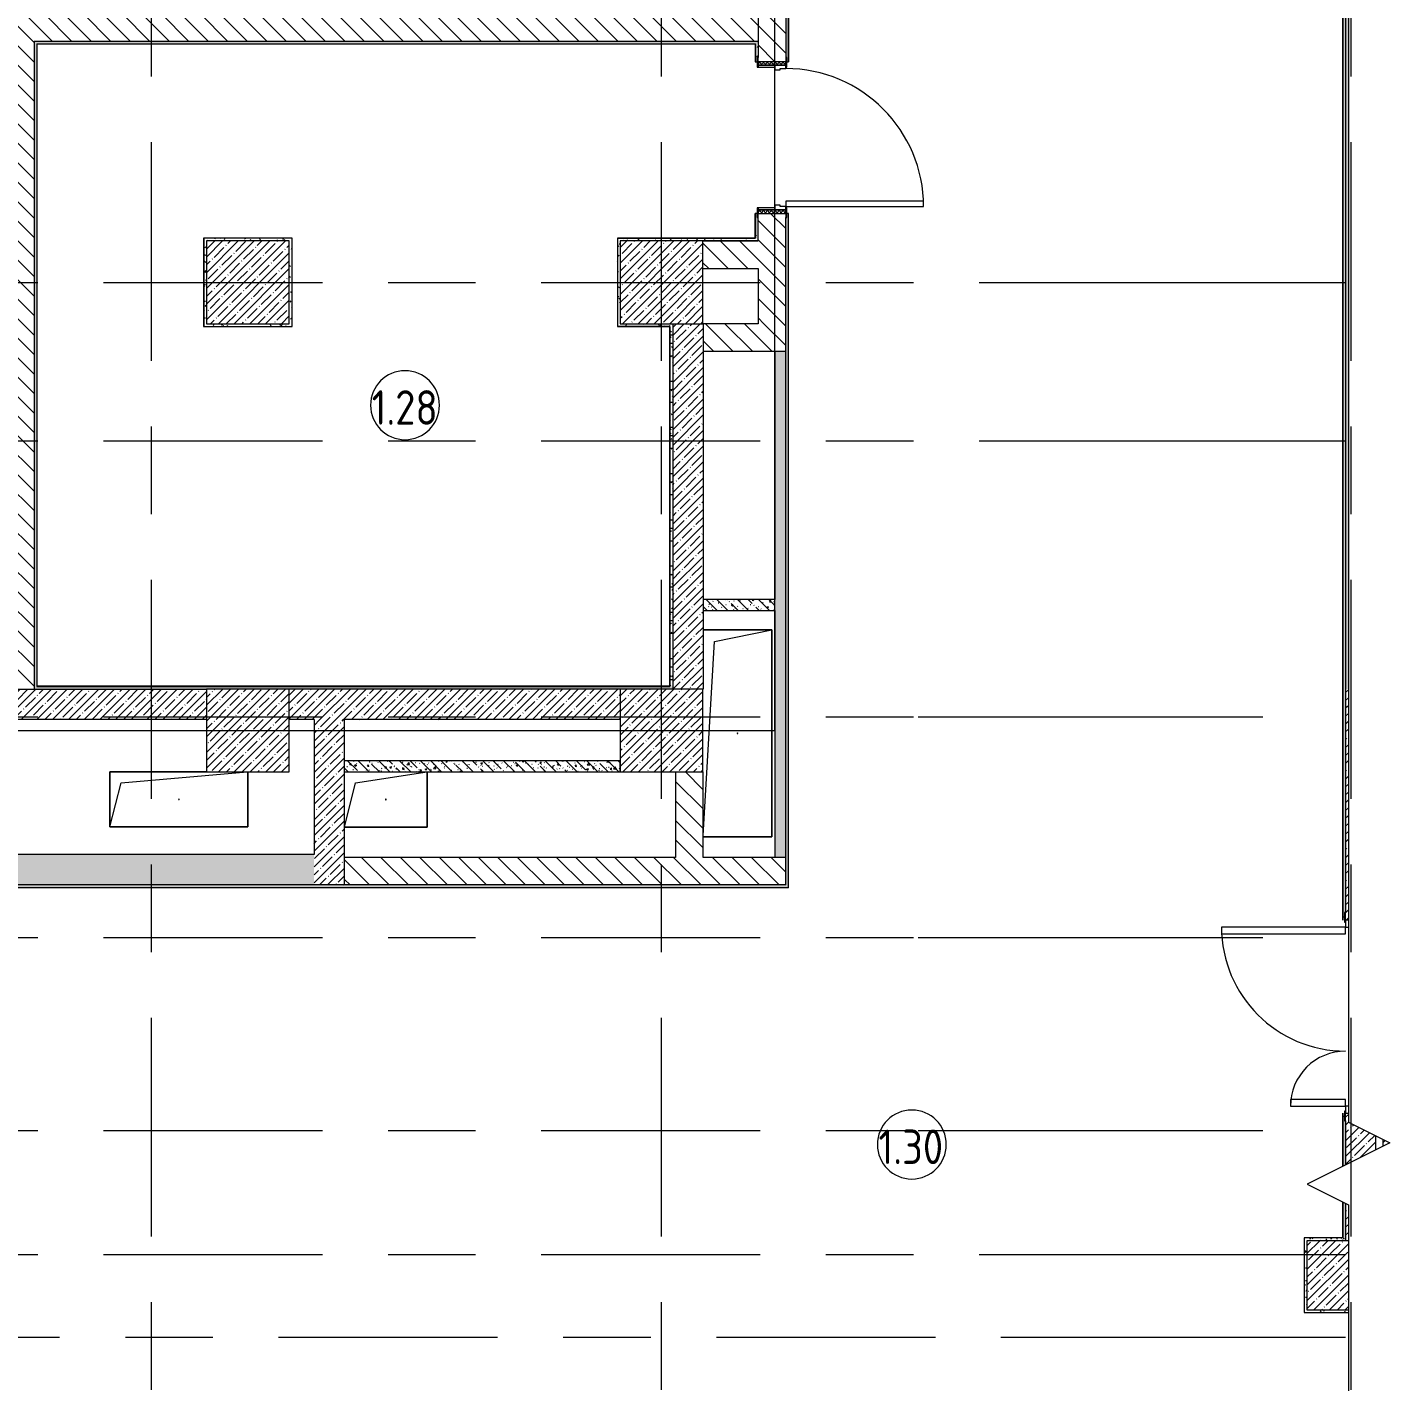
# Model space of a CAD drawing. Header units: millimetres. Extents: x -3724 to 231642, y -8553 to 29017.
# Drawn here: x 28710 to 38590, y 10178 to 20000 of the extents above; entities that cross this region are included whole.
import ezdxf

# ---------------------------------------------------------------- set-up
doc = ezdxf.new("R2010")
doc.units = ezdxf.units.MM
doc.linetypes.add('Осевая', pattern=[3175, 635, -476.25, 1587.5, -476.25])
for name, color, linetype, lineweight in [('A-AREA-IDEN', 7, 'Continuous', 9), ('A-DETL', 7, 'Continuous', 9), ('A-DETL-GENF', 7, 'Continuous', 9), ('A-DOOR', 7, 'Continuous', 9), ('A-DOOR-FRAM-2', 7, 'Continuous', 9), ('A-GENM', 7, 'Continuous', 9), ('A-WALL', 7, 'Continuous', 9), ('I-WALL', 7, 'Continuous', 9), ('S-COLS', 7, 'Continuous', 9), ('Оси', 7, 'Continuous', 9), ('Оси-2', 7, 'Осевая', 9)]:
    doc.layers.add(name, color=color, linetype=linetype, lineweight=lineweight)
for name, color, linetype, lineweight, true_color in [('A-DOOR-1', 7, 'Continuous', 9, 0xc0c0c0), ('A-DOOR-FRAM-1', 7, 'Continuous', 9, 0xc0c0c0), ('A-WALL-1', 9, 'Continuous', 9, 0x808080), ('A-WALL-FNSH-1', 9, 'Continuous', 9, 0x808080)]:
    doc.layers.add(name, color=color, linetype=linetype, lineweight=lineweight, true_color=true_color)
doc.styles.add('GOST Common_1', font='GOST_Common.ttf', dxfattribs={"width": 0.9, "height": 250})
pattern_1 = [(135, (0, 0), (-70.71068, -70.71068), [])]
pattern_2 = [(45, (0, 0), (-57.02463, 57.02463), []), (45, (57.025, 0), (-57.02463, 57.02463), [100.806, -20.161, 3.353, -16.808])]
pattern_3 = [(135, (0, 0), (-75.43415, -75.43415), [106.68, -17.78, 3.556, -17.78]), (135, (0, 75.39), (-75.43415, -75.43415), []), (50, (0, 0), (127.52922, -11.15758), [13.335, -146.685]), (355, (0, 0), (-24.66966, 133.74002), [10.668, -117.348]), (100.451, (10.63, -0.93), (102.85973, 122.58178), [11.333, -124.663]), (46.184, (0, 35.56), (189.75516, -29.43036), [20.002, -220.027]), (96.636, (15.81, 33.1), (166.1822, 173.1996), [17, -186.995]), (351.184, (0, 35.56), (166.1839, 173.1976), [16.002, -176.022]), (21, (17.78, 26.67), (106.13027, -71.58603), [13.335, -146.685]), (326, (17.78, 26.67), (43.26188, 128.93175), [10.668, -117.348]), (71.451, (26.62, 20.7), (149.39198, 57.34505), [11.333, -124.663]), (37.5, (0, 0), (2.16223, 59.18836), [3.353, -112.573, 3.353, -115.773, -117.793]), (37.5, (0, 0), (2.16223, 59.18836), [-235.052, 3.353, -114.44]), (7.5, (0, 0), (46.77386, 70.12615), [3.353, -64.567, 3.353, -109.906, -44.894]), (7.5, (0, 0), (46.77386, 70.12615), [-181.178, 3.353, -41.542]), (327.5, (-39.65, 0), (94.91367, -4.010093), [3.353, -41.097, 3.353, -135.331, -184.023]), (327.5, (-39.65, 0), (94.91367, -4.010093), [-183.134, 3.353, -180.67]), (317.5, (-57.43, 0), (103.69057, 17.79882), [3.353, -54.432, 3.353, -88.748, -130.683]), (317.5, (-57.43, 0), (103.69057, 17.79882), [-149.885, 3.353, -127.33])]
pattern_4 = [(0, (0, 0), (121.92, 30.48), [10.058, -81.382, 10.058, -81.382, -487.68]), (0, (0, 0), (121.92, 30.48), [-182.88, 10.058, -172.822, 10.058, -81.382, -213.36]), (0, (0, 0), (121.92, 30.48), [-457.2, 10.058, -50.902, 10.058, -142.342]), (120, (45.72, 15.24), (-87.356454, 90.345817), [10.058, -81.382, 10.058, -81.382, -487.68]), (120, (45.72, 15.24), (-87.356454, 90.345817), [-182.88, 10.058, -172.822, 10.058, -81.382, -213.36]), (120, (45.72, 15.24), (-87.356454, 90.345817), [-457.2, 10.058, -50.902, 10.058, -142.342]), (240, (60.96, 76.2), (-34.563546, -120.825817), [10.058, -81.382, 10.058, -81.382, -487.68]), (240, (60.96, 76.2), (-34.563546, -120.825817), [-182.88, 10.058, -172.822, 10.058, -81.382, -213.36]), (240, (60.96, 76.2), (-34.563546, -120.825817), [-457.2, 10.058, -50.902, 10.058, -142.342])]

# ---------------------------------------------------------------- blocks, each defined once
blk = doc.blocks.new('BSC_Колонна _Прямоугольная - 600х600-V22-План расстановки мебели и оборудования 1 этажа в осях 1-12')
at = {"layer": 'S-COLS'}
h = blk.add_hatch(dxfattribs=at)
h.set_pattern_fill('FP_38', color=256, style=0, pattern_type=2)
h.set_pattern_definition([(45, (-33310, -18150), (-57.02463, 57.02463), []), (45, (-33252.975, -18150), (-57.02463, 57.02463), [100.806, -20.161, 3.353, -16.808])])
h.paths.add_polyline_path([(-300, -300), (300, -300), (300, 300), (-300, 300)])
for p, q in [((300, 300), (-300, 300)), ((-300, 300), (-300, -300)), ((300, -300), (300, 300)), ((-300, -300), (300, -300))]:
    blk.add_line(p, q, dxfattribs=at)
blk = doc.blocks.new('BSC_Колонна _Прямоугольная - 600х600-V31-План расстановки мебели и оборудования 1 этажа в осях 1-12')
at = {"layer": 'S-COLS'}
h = blk.add_hatch(dxfattribs=at)
h.set_pattern_fill('FP_44', color=256, style=0, pattern_type=2)
h.set_pattern_definition([(45, (-33310, -14900), (-57.02463, 57.02463), []), (45, (-33252.975, -14900), (-57.02463, 57.02463), [100.806, -20.161, 3.353, -16.808])])
h.paths.add_polyline_path([(-300, -300), (300, -300), (300, 300), (-300, 300), (-300, 80)])
for p, q in [((300, 300), (-300, 300)), ((-300, 300), (-300, -300)), ((300, -300), (300, 300)), ((-300, -300), (300, -300))]:
    blk.add_line(p, q, dxfattribs=at)
blk = doc.blocks.new('BSC_Колонна _Прямоугольная - 600х600-V34-План расстановки мебели и оборудования 1 этажа в осях 1-12')
at = {"layer": 'S-COLS'}
h = blk.add_hatch(dxfattribs=at)
h.set_pattern_fill('FP_47', color=256, style=0, pattern_type=2)
h.set_pattern_definition([(45, (-30310, -14900), (-57.02463, 57.02463), []), (45, (-30252.975, -14900), (-57.02463, 57.02463), [100.806, -20.161, 3.353, -16.808])])
h.paths.add_polyline_path([(300, -300), (300, 300), (-300, 300), (-300, -300)])
for p, q in [((300, 300), (-300, 300)), ((-300, 300), (-300, -300)), ((300, -300), (300, 300)), ((-300, -300), (300, -300))]:
    blk.add_line(p, q, dxfattribs=at)
blk = doc.blocks.new('110_Дверь_СКБ_2Ст - Д-2 1450x2100h_Лестничная клетка EIS60-31891763-План расстановки мебели и оборудования 1 этажа в осях 1-12')
at = {"layer": 'A-DOOR-1'}
for p, q in [((662.5, 1010), (612.5, 1010)), ((612.5, 1010), (612.5, 110)), ((662.5, 110), (662.5, 1010)), ((-637.5, 510), (-637.5, 110)), ((-587.5, 510), (-637.5, 510)), ((-587.5, 110), (-587.5, 510)), ((-637.5, 110), (-587.5, 110)), ((612.5, 110), (662.5, 110))]:
    blk.add_line(p, q, dxfattribs=at)
for centre, radius, start, end in [((662.5, 110), 900, 90, 180), ((-637.5, 110), 400, 360, 90)]:
    blk.add_arc(centre, radius, start, end, dxfattribs=at)
at = {"layer": 'A-DOOR-FRAM-1'}
for p, q in [((-672.5, 118), (-742.5, 118)), ((-742.5, 118), (-742.5, 110)), ((-742.5, 110), (-672.5, 110)), ((-637.5, 110), (-687.5, 110)), ((-687.5, 110), (-687.5, 89.8)), ((-672.5, 110), (-672.5, 118)), ((-637.5, 89.8), (-637.5, 110)), ((662.5, 110), (662.5, 89.8)), ((712.5, 110), (662.5, 110)), ((767.5, 118), (697.5, 118)), ((697.5, 118), (697.5, 110)), ((697.5, 110), (767.5, 110)), ((712.5, 89.8), (712.5, 110)), ((767.5, 110), (767.5, 118))]:
    blk.add_line(p, q, dxfattribs=at)
blk = doc.blocks.new('110_Дверь_СКБ_1Ст_Внутренняя1 - Д-4к_п__1100x2100h_Артистические EI30-23988509-План расстановки мебели и оборудования 1 этажа в осях 1-12')
at = {"layer": 'A-DOOR'}
h = blk.add_hatch(dxfattribs=at)
h.set_pattern_fill('FP_53', color=256, style=0, pattern_type=2)
h.set_pattern_definition([(135, (1751.41, 164.685), (-14.14214, -14.14214), []), (225, (1751.41, 164.685), (14.14214, -14.14214), [])])
h.paths.add_polyline_path([(562.5, 100), (537.5, 100), (537.5, -100), (562.5, -100), (562.5, 20)])
at = {"layer": 'A-DOOR-FRAM-2'}
h = blk.add_hatch(dxfattribs=at)
h.set_pattern_fill('FP_54', color=256, style=0, pattern_type=2)
h.set_pattern_definition([(45, (-371.384, 164.685), (-14.1421, 14.1421), []), (135, (-371.384, 164.685), (-14.1421, -14.1421), [])])
h.paths.add_polyline_path([(-512.5, -100), (-512.5, 100), (-537.5, 100), (-537.5, -100)])
at = {"layer": 'A-DOOR-1'}
for p, q in [((512.5, 1100), (472.5, 1100)), ((472.5, 1100), (472.5, 100)), ((512.5, 100), (512.5, 1100)), ((472.5, 100), (512.5, 100))]:
    blk.add_line(p, q, dxfattribs=at)
blk.add_arc((512.5, 100), 1000, 90, 180, dxfattribs=at)
at = {"layer": 'A-DOOR-FRAM-1'}
for p, q in [((-497.5, 108), (-567.5, 108)), ((-567.5, 108), (-567.5, 100)), ((-567.5, 100), (-497.5, 100)), ((-512.5, 100), (-537.5, 100)), ((-537.5, 100), (-537.5, -100)), ((-487.5, 100), (-512.5, 100)), ((-512.5, 100), (-512.5, 20)), ((-512.5, -100), (-512.5, 100)), ((-497.5, 100), (-512.5, 100)), ((-512.5, 100), (-512.5, 99)), ((-512.5, 99), (-497.5, 99)), ((-497.5, 100), (-497.5, 108)), ((-497.5, 99), (-497.5, 100)), ((-487.5, 60), (-487.5, 100)), ((512.5, 100), (512.5, 60)), ((537.5, 100), (512.5, 100)), ((592.5, 108), (522.5, 108)), ((522.5, 108), (522.5, 100)), ((537.5, 100), (522.5, 100)), ((522.5, 100), (522.5, 99)), ((522.5, 100), (592.5, 100)), ((522.5, 99), (537.5, 99)), ((537.5, 20), (537.5, 100)), ((562.5, 100), (537.5, 100)), ((537.5, 100), (537.5, -100)), ((537.5, 99), (537.5, 100)), ((562.5, -100), (562.5, 100)), ((592.5, 100), (592.5, 108)), ((-512.5, 20), (-477.5, 20)), ((-497.5, 20), (-512.5, 20)), ((-512.5, 20), (-512.5, -100)), ((-497.5, -100), (-497.5, 20)), ((-477.5, 60), (-487.5, 60)), ((-477.5, 20), (-477.5, 60)), ((512.5, 60), (502.5, 60)), ((502.5, 60), (502.5, 20)), ((502.5, 20), (537.5, 20)), ((537.5, 20), (522.5, 20)), ((522.5, 20), (522.5, -100)), ((537.5, -100), (537.5, 20)), ((-497.5, -100), (-567.5, -100)), ((-567.5, -100), (-567.5, -108)), ((-567.5, -108), (-497.5, -108)), ((-537.5, -100), (-512.5, -100)), ((-512.5, -100), (-497.5, -100)), ((-497.5, -108), (-497.5, -100)), ((522.5, -100), (537.5, -100)), ((592.5, -100), (522.5, -100)), ((522.5, -100), (522.5, -108)), ((522.5, -108), (592.5, -108)), ((537.5, -100), (562.5, -100)), ((592.5, -108), (592.5, -100))]:
    blk.add_line(p, q, dxfattribs=at)
blk = doc.blocks.new('BSC_Колонна _Прямоугольная - 600х600-23728797-План расстановки мебели и оборудования 1 этажа в осях 1-12')
at = {"layer": 'S-COLS'}
h = blk.add_hatch(dxfattribs=at)
h.set_pattern_fill('FP_71', color=256, style=0, pattern_type=2)
h.set_pattern_definition([(45, (-30310, -18150), (-57.02463, 57.02463), []), (45, (-30252.975, -18150), (-57.02463, 57.02463), [100.806, -20.161, 3.353, -16.808])])
h.paths.add_polyline_path([(300, -300), (300, 300), (-300, 300), (-300, -300)])
for p, q in [((300, 300), (-300, 300)), ((-300, 300), (-300, -300)), ((300, -300), (300, 300)), ((-300, -300), (300, -300))]:
    blk.add_line(p, q, dxfattribs=at)
blk = doc.blocks.new('GM_Отверстие прямоугольное _в плите_ - Отверстие-21959735-План расстановки мебели и оборудования 1 этажа в осях 1-12')
at = {"layer": 'A-GENM'}
for p, q in [((-249.5, 750), (250, 750)), ((250, 750), (-249.5, 750)), ((-166.7, 666.7), (250, 750)), ((250, 750), (250, -750)), ((250, -750), (250, 750)), ((-249.5, -741.9), (-166.7, 666.7)), ((250, -750), (-249.5, -750)), ((-249.5, -750), (250, -750))]:
    blk.add_line(p, q, dxfattribs=at)
for start, end in [(360, 180), (180, 360)]:
    blk.add_arc((0, 0), 2.5, start, end, dxfattribs=at)
blk = doc.blocks.new('GM_Отверстие прямоугольное _в плите_ - Отверстие-21955464-План расстановки мебели и оборудования 1 этажа в осях 1-12')
at = {"layer": 'A-GENM'}
for p, q in [((-220, 120), (300, 200)), ((300, 200), (300, -200)), ((300, -200), (300, 200)), ((-300, -200), (-220, 120)), ((300, -200), (-300, -200)), ((-300, -200), (300, -200))]:
    blk.add_line(p, q, dxfattribs=at)
for start, end in [(360, 180), (180, 360)]:
    blk.add_arc((0, 0), 2.5, start, end, dxfattribs=at)
blk = doc.blocks.new('GM_Отверстие прямоугольное _в плите_ - Отверстие-22278810-План расстановки мебели и оборудования 1 этажа в осях 1-12')
at = {"layer": 'A-GENM'}
for p, q in [((-500, -200), (-500, 200)), ((-500, 200), (200, 200)), ((200, 200), (-500, 200)), ((-500, 200), (-500, -200)), ((-420, 120), (494.6, 199.5)), ((500, 199.5), (500, -200)), ((500, -200), (500, 199.5)), ((-500, -200), (-420, 120)), ((500, -200), (-500, -200)), ((-500, -200), (500, -200))]:
    blk.add_line(p, q, dxfattribs=at)
for start, end in [(360, 180), (180, 360)]:
    blk.add_arc((0, 0), 2.5, start, end, dxfattribs=at)
blk = doc.blocks.new('BSC_Колонна _Прямоугольная - 500х500-V68-План расстановки мебели и оборудования 1 этажа в осях 1-12')
at = {"layer": 'S-COLS'}
h = blk.add_hatch(dxfattribs=at)
h.set_pattern_fill('FP_93', color=256, style=0, pattern_type=2)
h.set_pattern_definition([(45, (-38240, -10950), (-57.02463, 57.02463), []), (45, (-38182.975, -10950), (-57.02463, 57.02463), [100.806, -20.161, 3.353, -16.808])])
h.paths.add_polyline_path([(50.2, -250), (50.2, 250), (-250, 250), (-250, -250), (30, -250)])
for p, q in [((50.2, 250), (-250, 250)), ((-250, 250), (-250, -250)), ((-250, -250), (50.2, -250))]:
    blk.add_line(p, q, dxfattribs=at)
blk = doc.blocks.new('BSC_Колонна _Прямоугольная - 600х600-V159-План расстановки мебели и оборудования 1 этажа в осях 1-12')
at = {"layer": 'S-COLS'}
for p, q in [((300, 300), (-300, 300)), ((-300, 300), (-300, -300)), ((300, -300), (300, 300)), ((-300, -300), (300, -300))]:
    blk.add_line(p, q, dxfattribs=at)
blk = doc.blocks.new('DET_L_Линия разрыва - М100-30654710-План расстановки мебели и оборудования 1 этажа в осях 1-12')
at = {"layer": 'A-DETL-GENF'}
for p, q in [((11889.9, 300), (11739.9, 0)), ((12189.9, -300), (11889.9, 300)), ((11739.9, 0), (0, 0)), ((12339.9, 0), (12189.9, -300)), ((24079.7, 0), (12339.9, 0))]:
    blk.add_line(p, q, dxfattribs=at)
blk = doc.blocks.new('Марка_Помещения - Номер-25198446-План расстановки мебели и оборудования 1 этажа в осях 1-12')
at = {"layer": 'A-AREA-IDEN'}
for start, end in [(360, 180), (180, 360)]:
    blk.add_arc((0, 0), 2.5, start, end, dxfattribs=at)

msp = doc.modelspace()

# ---------------------------------------------------------------- hatches: boundary and pattern name
at = {"layer": 'I-WALL'}
h = msp.add_hatch(dxfattribs=at)
h.set_pattern_fill('FP_16', color=256, style=0, pattern_type=2)
h.set_pattern_definition(pattern_1)
h.paths.add_polyline_path([(28628.2, 15200), (28760, 15200), (28760, 26500), (28560, 26500), (28560, 15200)])
h = msp.add_hatch(dxfattribs=at)
h.set_pattern_fill('FP_16', color=256, style=0, pattern_type=2)
h.set_pattern_definition(pattern_1)
h.paths.add_polyline_path([(34010, 17850), (34210, 17850), (34210, 18650), (34010, 18650), (34010, 18250)])
h.paths.add_polyline_path([(34210, 19750), (34210, 23400), (34010, 23400), (34010, 19750)])
h = msp.add_hatch(dxfattribs=at)
h.set_pattern_fill('FP_1', color=256, style=0, pattern_type=2)
h.set_pattern_definition(pattern_2)
h.paths.add_polyline_path([(38290.2, 15200), (38290.2, 21575.3), (38270, 21575.3), (38270, 15200)])
h.paths.add_polyline_path([(38270, 22975.3), (38290.2, 22975.3), (38290.2, 23400), (38270, 23400)])
h = msp.add_hatch(dxfattribs=at)
h.set_pattern_fill('FP_103', color=256, style=0, pattern_type=2)
h.set_pattern_definition(pattern_4)
h.paths.add_polyline_path([(34210, 13760), (34230, 13760), (34230, 18650), (34218, 18650), (34218, 18620), (34210, 18620), (34210, 13780)])
h.paths.add_polyline_path([(34218, 19750), (34230, 19750), (34230, 23004), (34210, 23004), (34210.2, 19780), (34218, 19780)])
h = msp.add_hatch(dxfattribs=at)
h.set_pattern_fill('FP_103', color=256, style=0, pattern_type=2)
h.set_pattern_definition(pattern_4)
h.paths.add_polyline_path([(38270, 11220), (38270, 11469.9), (38250, 11479.9), (38250, 11220)])
h.paths.add_polyline_path([(38250, 11739.8), (38270, 11749.8), (38269.3, 12070), (38262, 12070), (38262, 12100), (38250, 12100), (38250, 11909.9)])
h.paths.add_polyline_path([(38250, 13550), (38262, 13550), (38262, 13580), (38270, 13580), (38270, 21595.3), (38250, 21595.3), (38250, 13981)])
h = msp.add_hatch(dxfattribs=at)
h.set_pattern_fill('FP_16', color=256, style=0, pattern_type=2)
h.set_pattern_definition(pattern_1)
h.paths.add_polyline_path([(33628.6, 19900), (34010, 19900), (34010, 20100), (28760, 20100), (28760, 19900), (31128.4, 19900)])
h = msp.add_hatch(dxfattribs=at)
h.set_pattern_fill('FP_103', color=256, style=0, pattern_type=2)
h.set_pattern_definition(pattern_4)
h.paths.add_polyline_path([(28760, 15220), (28780, 15221), (28780, 19900), (28760, 19900), (28760, 17547.1)])
h = msp.add_hatch(dxfattribs=at)
h.set_pattern_fill('FP_103', color=256, style=0, pattern_type=2)
h.set_pattern_definition(pattern_4)
h.paths.add_polyline_path([(33989, 19880), (34010, 19880), (34010, 19900), (28780, 19900), (28781, 19880), (33628.6, 19880)])
h = msp.add_hatch(dxfattribs=at)
h.set_pattern_fill('FP_103', color=256, style=0, pattern_type=2)
h.set_pattern_definition(pattern_4)
h.paths.add_polyline_path([(33990, 18450), (34010, 18450), (34010, 18620), (34002, 18620), (34002, 18650), (33990, 18650), (33990, 18470)])
h.paths.add_polyline_path([(34002, 19750), (34002, 19780), (34010, 19780), (34010, 19880), (33990, 19880), (33990, 19750)])
h = msp.add_hatch(dxfattribs=at)
h.set_pattern_fill('FP_103', color=256, style=0, pattern_type=2)
h.set_pattern_definition(pattern_4)
h.paths.add_polyline_path([(30010, 18450), (30610, 18450), (30610, 18470), (29990, 18470), (29990, 18450)])
h = msp.add_hatch(dxfattribs=at)
h.set_pattern_fill('FP_103', color=256, style=0, pattern_type=2)
h.set_pattern_definition(pattern_4)
h.paths.add_polyline_path([(30010, 17830), (30010, 18450), (29990, 18450), (29990, 17830)])
h = msp.add_hatch(dxfattribs=at)
h.set_pattern_fill('FP_103', color=256, style=0, pattern_type=2)
h.set_pattern_definition(pattern_4)
h.paths.add_polyline_path([(30630, 17850), (30630, 18470), (30610, 18470), (30610, 17850)])
h = msp.add_hatch(dxfattribs=at)
h.set_pattern_fill('FP_103', color=256, style=0, pattern_type=2)
h.set_pattern_definition(pattern_4)
h.paths.add_polyline_path([(32990, 18450), (33990, 18450), (33989, 18470), (32990, 18470)])
h = msp.add_hatch(dxfattribs=at)
h.set_pattern_fill('FP_103', color=256, style=0, pattern_type=2)
h.set_pattern_definition(pattern_4)
h.paths.add_polyline_path([(32990, 17830), (33010, 17830), (33010, 18450), (32990, 18449.6), (32990, 17850)])
h = msp.add_hatch(dxfattribs=at)
h.set_pattern_fill('FP_16', color=256, style=0, pattern_type=2)
h.set_pattern_definition(pattern_1)
h.paths.add_polyline_path([(33610.5, 18250), (34010, 18250), (34010, 18450), (33610, 18450), (33610, 18250)])
h = msp.add_hatch(dxfattribs=at)
h.set_pattern_fill('FP_103', color=256, style=0, pattern_type=2)
h.set_pattern_definition(pattern_4)
h.paths.add_polyline_path([(30610, 17830), (30630, 17830), (30630, 17850), (30010, 17850), (30010, 17830)])
h = msp.add_hatch(dxfattribs=at)
h.set_pattern_fill('FP_103', color=256, style=0, pattern_type=2)
h.set_pattern_definition(pattern_4)
h.paths.add_polyline_path([(33370.5, 17830), (33390.5, 17830), (33390.5, 17850), (33010, 17850), (33010.7, 17830)])
h = msp.add_hatch(dxfattribs=at)
h.set_pattern_fill('FP_103', color=256, style=0, pattern_type=2)
h.set_pattern_definition(pattern_4)
h.paths.add_polyline_path([(33370.5, 15220), (33390.5, 15220), (33390.5, 17830), (33370.5, 17829), (33370.5, 15239.7)])
h = msp.add_hatch(dxfattribs=at)
h.set_pattern_fill('FP_1', color=256, style=0, pattern_type=2)
h.set_pattern_definition(pattern_2)
h.paths.add_polyline_path([(33610.5, 15200), (33610, 17850), (33390.5, 17850), (33390.5, 15200), (33610, 15200)])
h = msp.add_hatch(dxfattribs=at)
h.set_pattern_fill('FP_16', color=256, style=0, pattern_type=2)
h.set_pattern_definition(pattern_1)
h.paths.add_polyline_path([(33610.5, 17650), (34210, 17650), (34210, 17850), (33610.5, 17850)])
h = msp.add_hatch(dxfattribs=at)
h.set_pattern_fill('FP_41', color=256, style=0, pattern_type=2)
h.set_pattern_definition(pattern_3)
h.paths.add_polyline_path([(34210, 13980), (34210, 17650), (34130, 17650), (34130, 13980)])
h = msp.add_hatch(dxfattribs=at)
h.set_pattern_fill('FP_41', color=256, style=0, pattern_type=2)
h.set_pattern_definition(pattern_3)
h.paths.add_polyline_path([(33628.6, 15770), (34130, 15770), (34130, 15850), (33610.5, 15850), (33610.5, 15770)])
h = msp.add_hatch(dxfattribs=at)
h.set_pattern_fill('FP_103', color=256, style=0, pattern_type=2)
h.set_pattern_definition(pattern_4)
h.paths.add_polyline_path([(28780, 15200), (33390.5, 15200), (33390.5, 15220), (28760, 15220), (28760, 15200)])
h = msp.add_hatch(dxfattribs=at)
h.set_pattern_fill('FP_1', color=256, style=0, pattern_type=2)
h.set_pattern_definition(pattern_2)
h.paths.add_polyline_path([(30790, 14980), (33010, 14980), (33010, 15200), (30610, 15200), (30610, 14980)])
h.paths.add_polyline_path([(28760, 14980), (30010, 14980), (30010, 15200), (28560, 15200), (28560, 14980), (28628.2, 14980)])
h = msp.add_hatch(dxfattribs=at)
h.set_pattern_fill('FP_1', color=256, style=0, pattern_type=2)
h.set_pattern_definition(pattern_2)
h.paths.add_polyline_path([(38270, 11200), (38290.2, 11200), (38290.2, 11459.9), (38270, 11469.9), (38270, 11459.9)])
h.paths.add_polyline_path([(38270, 11749.8), (38490, 11859.8), (38490, 11959.9), (38290.2, 12059.9), (38290.2, 12125), (38270, 12125), (38270, 11823.3)])
h.paths.add_polyline_path([(38290.2, 13525), (38290.2, 15200), (38270, 15200), (38270, 13525)])
h = msp.add_hatch(dxfattribs=at)
h.set_pattern_fill('FP_1', color=256, style=0, pattern_type=2)
h.set_pattern_definition(pattern_2)
h.paths.add_polyline_path([(30790, 13780), (31010, 13780), (31010, 14980), (30790, 14980), (30790, 13980)])
h = msp.add_hatch(dxfattribs=at)
h.set_pattern_fill('FP_41', color=256, style=0, pattern_type=2)
h.set_pattern_definition(pattern_3)
h.paths.add_polyline_path([(31010, 14600), (33009.7, 14600), (33009.7, 14680), (31010, 14680)])
h = msp.add_hatch(dxfattribs=at)
h.set_pattern_fill('FP_16', color=256, style=0, pattern_type=2)
h.set_pattern_definition(pattern_1)
h.paths.add_polyline_path([(33610.5, 13980), (33610, 14600), (33410.5, 14600), (33410.5, 13980)])
h = msp.add_hatch(dxfattribs=at)
h.set_pattern_fill('FP_1', color=256, style=0, pattern_type=2)
h.set_pattern_definition(pattern_2)
h.paths.add_polyline_path([(27378.1, 13780), (30790, 13780), (30790, 14000), (22590, 14000), (22590, 13780), (26753, 13780)])
h = msp.add_hatch(dxfattribs=at)
h.set_pattern_fill('FP_16', color=256, style=0, pattern_type=2)
h.set_pattern_definition(pattern_1)
h.paths.add_polyline_path([(33628.6, 13780), (34210, 13780), (34210, 13980), (31010, 13980), (31010, 13780)])
h = msp.add_hatch(dxfattribs=at)
h.set_pattern_fill('FP_103', color=256, style=0, pattern_type=2)
h.set_pattern_definition(pattern_4)
h.paths.add_polyline_path([(28628.2, 13760), (34210, 13760), (34210, 13780), (28040, 13780), (28040, 13760), (28060, 13760)])
h = msp.add_hatch(dxfattribs=at)
h.set_pattern_fill('FP_1', color=256, style=0, pattern_type=2)
h.set_pattern_definition(pattern_2)
h.paths.add_polyline_path([(38540, 11884.8), (38590.2, 11909.9), (38540, 11934.9), (38540, 11909.9)])
h = msp.add_hatch(dxfattribs=at)
h.set_pattern_fill('FP_103', color=256, style=0, pattern_type=2)
h.set_pattern_definition(pattern_4)
h.paths.add_polyline_path([(37970, 10700), (37990, 10700), (37990, 11220), (37970, 11220), (37970, 10900)])
h = msp.add_hatch(dxfattribs=at)
h.set_pattern_fill('FP_103', color=256, style=0, pattern_type=2)
h.set_pattern_definition(pattern_4)
h.paths.add_polyline_path([(38250, 11200), (38270, 11200), (38270, 11220), (37990, 11220), (37990, 11200)])
h = msp.add_hatch(dxfattribs=at)
h.set_pattern_fill('FP_103', color=256, style=0, pattern_type=2)
h.set_pattern_definition(pattern_4)
h.paths.add_polyline_path([(38270, 10680), (38290.2, 10680), (38290.2, 10700), (37970, 10700), (37970, 10680), (37990, 10680)])

# ---------------------------------------------------------------- linework, layer by layer
at = {"layer": 'A-DETL'}
for p, q in [((34130, 14900), (34130, 27827.2)), ((13710, 14900), (34130, 14900))]:
    msp.add_line(p, q, dxfattribs=at)
at = {"layer": 'A-WALL'}
for p, q in [((28780, 19880), (33990, 19880)), ((28780, 19880), (28780, 15220)), ((33990, 18650), (33990, 18470)), ((33370.5, 17830), (33010, 17830)), ((33370.5, 15220), (33370.5, 17830)), ((34130, 17650), (34210, 17650)), ((28780, 15220), (33370.5, 15220)), ((31010, 13780), (31010, 13980)), ((34210, 13760), (28060, 13760))]:
    msp.add_line(p, q, dxfattribs=at)
at = {"layer": 'A-WALL-1'}
for p, q in [((34010, 23400), (34010, 19780)), ((34210, 23400), (34210, 19780)), ((38270, 21575.3), (38270, 13580)), ((28760, 19900), (28760, 15200)), ((28760, 19900), (34010, 19900)), ((33990, 19880), (33990, 19750)), ((33990, 19750), (34002, 19750)), ((34218, 19750), (34230, 19750)), ((34002, 18650), (33990, 18650)), ((34010, 18450), (34010, 18620)), ((34210, 13780), (34210, 18620)), ((34230, 18650), (34218, 18650)), ((34230, 13760), (34230, 18650)), ((30630, 18470), (29990, 18470)), ((29990, 18470), (29990, 17830)), ((30630, 17830), (30630, 18470)), ((32990, 18470), (32990, 17830)), ((34010, 18450), (33610, 18450)), ((33610, 18450), (34010, 18450)), ((33990, 18470), (33989, 18470)), ((33610, 18250), (34010, 18250)), ((34010, 18250), (34010, 17850)), ((29990, 17830), (30630, 17830)), ((33390.5, 17850), (33390.5, 15200)), ((34010, 17850), (33610.5, 17850)), ((33610.5, 17850), (33610.5, 15200)), ((33610.5, 17650), (34130, 17650)), ((34130, 17650), (34130, 15850)), ((34130, 15850), (33610.5, 15850)), ((33610.5, 15770), (34130, 15770)), ((34130, 15770), (34130, 13980)), ((26410, 15200), (30010, 15200)), ((33010, 15200), (30610, 15200)), ((30010, 14980), (28560, 14980)), ((30790, 14980), (30610, 14980)), ((30790, 14980), (30790, 14000)), ((33010, 14980), (31010, 14980)), ((31010, 13980), (31010, 14980)), ((33009.7, 14680), (31010, 14680)), ((33009.7, 14600), (33009.7, 14680)), ((31010, 14600), (33009.7, 14600)), ((33410.5, 14600), (33410.5, 13980)), ((33610.5, 13980), (33610.5, 14600)), ((30790, 14000), (22590, 14000)), ((33410.5, 13980), (31010, 13980)), ((34210, 13980), (33610.5, 13980)), ((34210, 13780), (22590, 13780)), ((38250, 13550), (38262, 13550)), ((38262, 12100), (38250, 12100)), ((38270, 12070), (38270, 11749.8)), ((38490, 11859.8), (38490, 11959.9)), ((38540, 11934.9), (38540, 11884.8)), ((38270, 11469.9), (38270, 11200)), ((37970, 11220), (37970, 10680)), ((38250, 11220), (37970, 11220)), ((38250, 11221), (38250, 11220)), ((37970, 10680), (38290.2, 10680))]:
    msp.add_line(p, q, dxfattribs=at)
at = {"layer": 'A-WALL-FNSH-1'}
for p, q in [((34230, 23003), (34230, 19750)), ((34231, 19750), (34231, 23003)), ((38249, 21575.3), (38249, 13525)), ((38250, 13525), (38250, 21575.3)), ((28781, 15221), (28781, 19879)), ((28781, 19879), (33989, 19879)), ((33989, 19879), (33989, 19750)), ((33989, 19750), (33990, 19750)), ((34230, 19750), (34231, 19750)), ((33990, 18650), (33989, 18650)), ((33989, 18470), (33989, 18650)), ((34231, 18650), (34230, 18650)), ((34231, 13759), (34231, 18650)), ((30631, 18471), (29989, 18471)), ((29989, 18471), (29989, 17829)), ((30631, 17829), (30631, 18471)), ((33989, 18471), (32989, 18471)), ((32989, 18471), (32989, 17829)), ((32990, 18470), (33989, 18470)), ((29989, 17829), (30631, 17829)), ((32989, 17829), (33369.5, 17829)), ((33010, 17830), (32990, 17830)), ((33369.5, 17829), (33369.5, 15221)), ((33369.5, 15221), (28781, 15221)), ((34231, 13759), (28060, 13759)), ((34230, 13760), (34210, 13760)), ((38249, 13525), (38250, 13525)), ((38250, 12125), (38249, 12125)), ((38249, 12125), (38249, 11739.3)), ((38250, 11739.8), (38250, 12125)), ((38249, 11480.4), (38249, 11221)), ((38250, 11221), (38250, 11479.9)), ((37969, 11221), (37969, 10679)), ((38249, 11221), (37969, 11221)), ((37969, 10679), (38290.2, 10679))]:
    msp.add_line(p, q, dxfattribs=at)
at = {"layer": 'Оси'}
for p, q in [((35770, 18150), (38270, 18150)), ((35770, 17000), (38270, 17000)), ((35170, 15000), (37670, 15000)), ((35170, 13400), (37670, 13400)), ((35170, 12000), (37670, 12000)), ((35770, 11100), (38270, 11100)), ((35770, 10500), (38270, 10500))]:
    msp.add_line(p, q, dxfattribs=at)
at = {"layer": 'Оси-2'}
for p, q in [((29610, 593.7), (29610, 24898.1)), ((33310, 593.7), (33310, 24898.1)), ((38310, 593.7), (38310, 21299.7)), ((-423.7, 18150), (35770, 18150)), ((-423.7, 17000), (35770, 17000)), ((-423.7, 15000), (35170, 15000)), ((-423.7, 13400), (35170, 13400)), ((-423.7, 12000), (35170, 12000)), ((-423.7, 11100), (35770, 11100)), ((846.3, 10500), (35770, 10500))]:
    msp.add_line(p, q, dxfattribs=at)

# ---------------------------------------------------------------- block references
at = {"layer": 'A-AREA-IDEN', "xscale": 99.99999999999993, "yscale": 99.99999999999993, "zscale": 99.99999999999993}
for p in [(31449.4, 17259.1), (35124.6, 11897.6)]:
    msp.add_blockref('Марка_Помещения - Номер-25198446-План расстановки мебели и оборудования 1 этажа в осях 1-12', p, dxfattribs=at)
at = {"layer": 'A-DETL-GENF', "rotation": 90.00000000000031}
msp.add_blockref('DET_L_Линия разрыва - М100-30654710-План расстановки мебели и оборудования 1 этажа в осях 1-12', (38290.2, -280), dxfattribs=at)
at = {"layer": 'A-DOOR-1'}
for name, p, rotation in [('110_Дверь_СКБ_1Ст_Внутренняя1 - Д-4к_п__1100x2100h_Артистические EI30-23988509-План расстановки мебели и оборудования 1 этажа в осях 1-12', (34110, 19212.5), 269.9999999999999), ('110_Дверь_СКБ_2Ст - Д-2 1450x2100h_Лестничная клетка EIS60-31891763-План расстановки мебели и оборудования 1 этажа в осях 1-12', (38380, 12812.5), 89.99999999999991)]:
    msp.add_blockref(name, p, dxfattribs=dict(at, rotation=rotation))
at = {"layer": 'A-GENM'}
for name, p in [('GM_Отверстие прямоугольное _в плите_ - Отверстие-21959735-План расстановки мебели и оборудования 1 этажа в осях 1-12', (33860, 14880)), ('GM_Отверстие прямоугольное _в плите_ - Отверстие-22278810-План расстановки мебели и оборудования 1 этажа в осях 1-12', (29810, 14400.5)), ('GM_Отверстие прямоугольное _в плите_ - Отверстие-21955464-План расстановки мебели и оборудования 1 этажа в осях 1-12', (31310, 14400))]:
    msp.add_blockref(name, p, dxfattribs=at)
at = {"layer": 'S-COLS'}
for name, p in [('BSC_Колонна _Прямоугольная - 600х600-23728797-План расстановки мебели и оборудования 1 этажа в осях 1-12', (30310, 18150)), ('BSC_Колонна _Прямоугольная - 600х600-V159-План расстановки мебели и оборудования 1 этажа в осях 1-12', (30310, 18150)), ('BSC_Колонна _Прямоугольная - 600х600-V22-План расстановки мебели и оборудования 1 этажа в осях 1-12', (33310, 18150)), ('BSC_Колонна _Прямоугольная - 600х600-V34-План расстановки мебели и оборудования 1 этажа в осях 1-12', (30310, 14900)), ('BSC_Колонна _Прямоугольная - 600х600-V31-План расстановки мебели и оборудования 1 этажа в осях 1-12', (33310, 14900)), ('BSC_Колонна _Прямоугольная - 500х500-V68-План расстановки мебели и оборудования 1 этажа в осях 1-12', (38240, 10950))]:
    msp.add_blockref(name, p, dxfattribs=at)

# ---------------------------------------------------------------- texts
at = {"layer": 'A-AREA-IDEN', "char_height": 250, "width": 606.076, "attachment_point": 1, "style": 'GOST Common_1'}
for s, insert in [('1.28', (31207.5, 17367.6)), ('1.30', (34882.7, 12006.2))]:
    msp.add_mtext(s, dxfattribs=dict(at, insert=insert))

doc.saveas('drawing.dxf')
